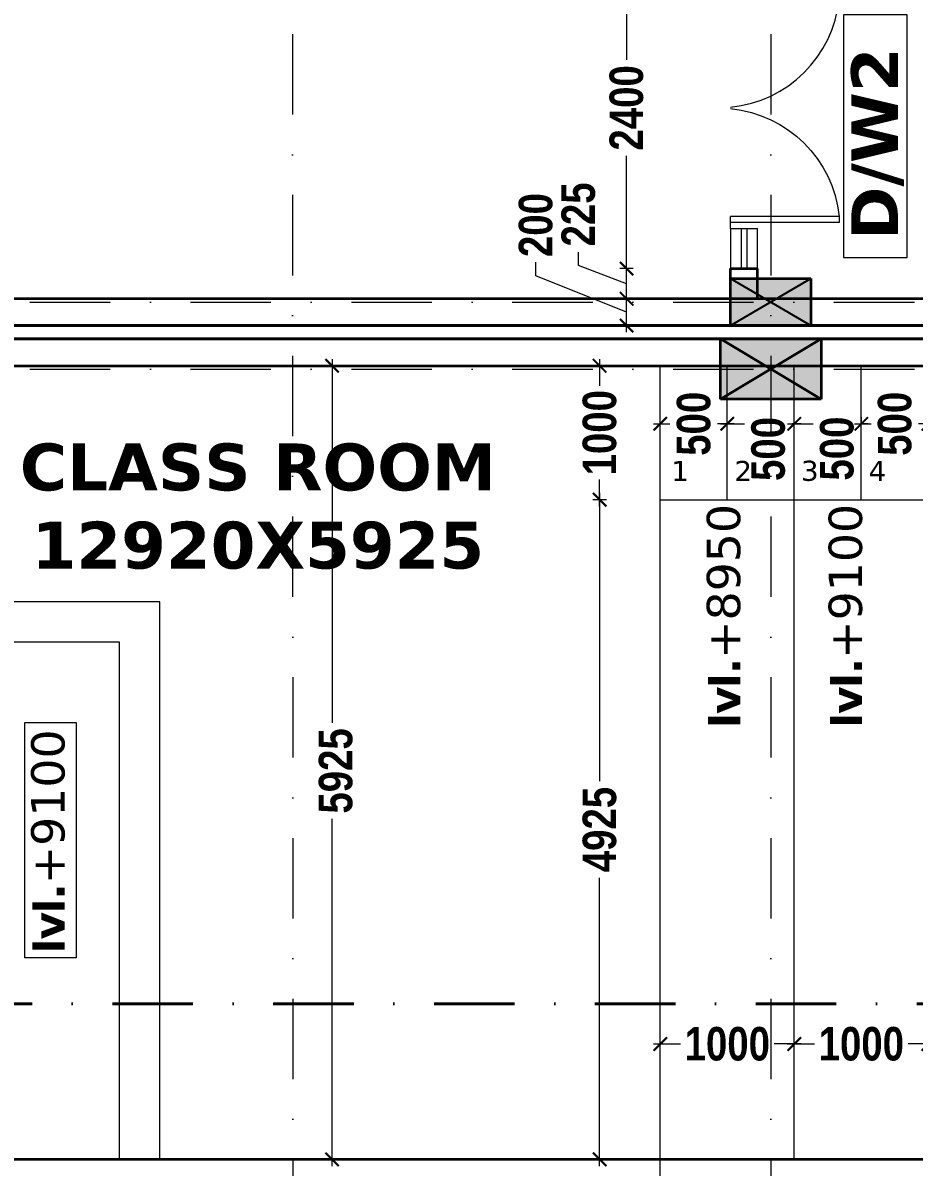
# Model space of a CAD drawing. Header units: millimetres. Extents: x -3092155 to 4513934, y -12317808 to 1850003.
# Drawn here: x -405915 to -399265, y -5533294 to -5524752 of the extents above; entities that cross this region are included whole.
import ezdxf

# ---------------------------------------------------------------- set-up
doc = ezdxf.new("R2010")
doc.units = ezdxf.units.MM
doc.header["$LTSCALE"] = 2
doc.header["$MEASUREMENT"] = 0
doc.header["$PDMODE"] = 34
doc.header["$PDSIZE"] = 500
doc.linetypes.add('DASHDOT', pattern=[1, 0.5, -0.25, 0, -0.25])
doc.linetypes.add('HIDDEN', pattern=[0.375, 0.25, -0.125])
for name, color, linetype, lineweight in [('coloumn', 10, 'Continuous', 35), ('D DIM', 250, 'Continuous', 9), ('DOOR', 27, 'Continuous', 5), ('DW2', 10, 'Continuous', 9), ('expen. jt.', 130, 'Continuous', 35), ('glass', 5, 'Continuous', 15), ('GRID', 251, 'DASHDOT', 5), ('PROJ', 251, 'HIDDEN', 5), ('SILL', 74, 'Continuous', 9), ('Step', 251, 'Continuous', 9), ('TEXT', 7, 'Continuous', 13), ('WAll', 250, 'Continuous', 35)]:
    doc.layers.add(name, color=color, linetype=linetype, lineweight=lineweight)
doc.styles.add('INNER DIM', font='ARIALNB.TTF', dxfattribs={"height": 250})
doc.styles.add('style2', font='verdana.ttf')
doc.dimstyles.new('external final', dxfattribs={"dimscale": 0, "dimtxt": 250, "dimasz": 100, "dimexe": 50, "dimexo": 50, "dimgap": 50, "dimtad": 0, "dimdec": 0, "dimzin": 0, "dimdsep": 46, "dimtxsty": 'INNER DIM', "dimblk": 'ARCHTICK', "dimcen": 100, "dimdle": 50, "dimclrd": 256, "dimclre": 256, "dimclrt": 256, "dimadec": 0, "dimazin": 0, "dimtfac": 1, "dimtdec": 0, "dimtix": 1, "dimtmove": 1, "dimatfit": 3, "dimfxl": 50, "dimfxlon": 1, "dimtolj": 1, "dimtzin": 0, "dimlwd": -1, "dimlwe": -1, "dimarcsym": 1})

# ---------------------------------------------------------------- blocks, each defined once
blk = doc.blocks.new('1000 DOOR R')
at = {"layer": 'DOOR', "color": 252, "ltscale": 200}
for p, q in [((-900, -900), (0, -900)), ((-900, -900), (-900, -950)), ((0, -1000), (0, -900)), ((-900, -950), (0, -950))]:
    blk.add_line(p, q, dxfattribs=at)
blk.add_arc((96.2, -1003), 1001.5, 95.46124, 174.09882, dxfattribs=at)
blk = doc.blocks.new('A$C44E84F5B')
at = {"layer": 'SILL', "ltscale": 0.1, "extrusion": (0, 0, -1), "xscale": -0.8999999999990947, "yscale": 0.8999999999990947, "zscale": -0.900000000403865, "rotation": 180}
blk.add_blockref('1000 DOOR R', (0, 900), dxfattribs=at)
at = {"layer": 'SILL', "ltscale": 0.1, "extrusion": (0, 0, -1), "xscale": 0.8999999999990947, "yscale": 0.8999999999990947, "zscale": -0.900000000403865}
blk.add_blockref('1000 DOOR R', (0, 900), dxfattribs=at)
blk = doc.blocks.new('_ArchTick')
at = {"color": 0, "linetype": 'ByBlock', "const_width": 0.15}
blk.add_lwpolyline([(-0.5, -0.5), (0.5, 0.5)], dxfattribs=at)
blk = doc.blocks.new('*D414')
at = {"layer": 'D DIM', "ltscale": 100, "transparency": 16777216}
for p, q in [((-403607.6, -5527261.2), (-403607.6, -5529978.4)), ((-403557.6, -5527311.2), (-403657.6, -5527311.2)), ((-403607.6, -5533286.2), (-403607.6, -5530694)), ((-403557.6, -5533236.2), (-403657.6, -5533236.2))]:
    blk.add_line(p, q, dxfattribs=at)
at = {"layer": 'Defpoints', "color": 0, "lineweight": 50, "ltscale": 100, "transparency": 16777216}
for p in [(-396859.4, -5527311.2), (-403607.6, -5533236.2), (-397158.1, -5533236.2)]:
    blk.add_point(p, dxfattribs=at)
at = {"layer": 'D DIM', "ltscale": 100, "transparency": 16777216, "xscale": 100, "yscale": 100, "zscale": 100}
for p, rotation in [((-403607.6, -5527311.2), 90), ((-403607.6, -5533236.2), 270)]:
    blk.add_blockref('_ArchTick', p, dxfattribs=dict(at, rotation=rotation))
at = {"layer": 'D DIM', "ltscale": 100, "transparency": 16777216, "insert": (-403579.9, -5530336.2), "char_height": 250, "attachment_point": 5, "rotation": 90, "style": 'INNER DIM'}
blk.add_mtext('\\A1;5925', dxfattribs=at)
blk = doc.blocks.new('*D507')
at = {"layer": 'D DIM', "ltscale": 100, "transparency": 16777216}
for p, q in [((-402087.8, -5526639.3), (-402087.8, -5526539.3)), ((-401410.8, -5526911.2), (-402087.8, -5526639.3)), ((-401410.8, -5527061.2), (-401410.8, -5526761.2)), ((-401360.8, -5526811.2), (-401460.8, -5526811.2)), ((-401360.8, -5527011.2), (-401460.8, -5527011.2))]:
    blk.add_line(p, q, dxfattribs=at)
at = {"layer": 'Defpoints', "color": 0, "lineweight": 50, "ltscale": 100, "transparency": 16777216}
for p in [(-401410.8, -5526811.2), (-400708.5, -5526811.2), (-400633.9, -5527011.2)]:
    blk.add_point(p, dxfattribs=at)
at = {"layer": 'D DIM', "ltscale": 100, "transparency": 16777216, "xscale": 100, "yscale": 100, "zscale": 100}
for p, rotation in [((-401410.8, -5526811.2), 90), ((-401410.8, -5527011.2), 270)]:
    blk.add_blockref('_ArchTick', p, dxfattribs=dict(at, rotation=rotation))
at = {"layer": 'D DIM', "ltscale": 100, "transparency": 16777216, "insert": (-402087.8, -5526260.9), "char_height": 250, "attachment_point": 5, "rotation": 90, "style": 'INNER DIM'}
blk.add_mtext('\\A1;200', dxfattribs=at)
blk = doc.blocks.new('*D508')
at = {"layer": 'D DIM', "ltscale": 100, "transparency": 16777216}
for p, q in [((-401769.6, -5526562.7), (-401769.6, -5526462.7)), ((-401410.8, -5526698.7), (-401769.6, -5526562.7)), ((-401360.8, -5526586.2), (-401460.8, -5526586.2)), ((-401410.8, -5526861.2), (-401410.8, -5526536.2)), ((-401360.8, -5526811.2), (-401460.8, -5526811.2))]:
    blk.add_line(p, q, dxfattribs=at)
at = {"layer": 'Defpoints', "color": 0, "lineweight": 50, "ltscale": 100, "transparency": 16777216}
for p in [(-401410.8, -5526586.2), (-400708.5, -5526586.2), (-400708.5, -5526811.2)]:
    blk.add_point(p, dxfattribs=at)
at = {"layer": 'D DIM', "ltscale": 100, "transparency": 16777216, "xscale": 100, "yscale": 100, "zscale": 100}
for p, rotation in [((-401410.8, -5526586.2), 90), ((-401410.8, -5526811.2), 270)]:
    blk.add_blockref('_ArchTick', p, dxfattribs=dict(at, rotation=rotation))
at = {"layer": 'D DIM', "ltscale": 100, "transparency": 16777216, "insert": (-401769.6, -5526181.8), "char_height": 250, "attachment_point": 5, "rotation": 90, "style": 'INNER DIM'}
blk.add_mtext('\\A1;225', dxfattribs=at)
blk = doc.blocks.new('*D509')
at = {"layer": 'D DIM', "ltscale": 100, "transparency": 16777216}
for p, q in [((-401360.8, -5524186.2), (-401460.8, -5524186.2)), ((-401410.8, -5524136.2), (-401410.8, -5525028.2)), ((-401410.8, -5526636.2), (-401410.8, -5525744.2)), ((-401360.8, -5526586.2), (-401460.8, -5526586.2))]:
    blk.add_line(p, q, dxfattribs=at)
at = {"layer": 'Defpoints', "color": 0, "lineweight": 50, "ltscale": 100, "transparency": 16777216}
for p in [(-401410.8, -5524186.2), (-400708.5, -5524186.2), (-400708.5, -5526586.2)]:
    blk.add_point(p, dxfattribs=at)
at = {"layer": 'D DIM', "ltscale": 100, "transparency": 16777216, "xscale": 100, "yscale": 100, "zscale": 100}
for p, rotation in [((-401410.8, -5524186.2), 90), ((-401410.8, -5526586.2), 270)]:
    blk.add_blockref('_ArchTick', p, dxfattribs=dict(at, rotation=rotation))
at = {"layer": 'D DIM', "ltscale": 100, "transparency": 16777216, "insert": (-401410.8, -5525386.2), "char_height": 250, "attachment_point": 5, "rotation": 90, "style": 'INNER DIM'}
blk.add_mtext('\\A1;2400', dxfattribs=at)
blk = doc.blocks.new('*D901')
at = {"layer": 'D DIM', "ltscale": 100, "transparency": 16777216}
for p, q in [((-399658.9, -5527744.5), (-399658.9, -5527694.5)), ((-399158.9, -5527744.5), (-399158.9, -5527694.5)), ((-399708.9, -5527744.5), (-399586.5, -5527744.5)), ((-399108.9, -5527744.5), (-399231.4, -5527744.5))]:
    blk.add_line(p, q, dxfattribs=at)
at = {"layer": 'Defpoints', "color": 0, "lineweight": 50, "ltscale": 100, "transparency": 16777216}
for p in [(-399658.9, -5527744.5), (-399658.9, -5527744.5), (-399158.9, -5527744.5)]:
    blk.add_point(p, dxfattribs=at)
at = {"layer": 'D DIM', "ltscale": 100, "transparency": 16777216, "xscale": 100, "yscale": 100, "zscale": 100, "rotation": 180}
blk.add_blockref('_ArchTick', (-399658.9, -5527744.5), dxfattribs=at)
at = {"layer": 'D DIM', "ltscale": 100, "transparency": 16777216, "xscale": 100, "yscale": 100, "zscale": 100}
blk.add_blockref('_ArchTick', (-399158.9, -5527744.5), dxfattribs=at)
at = {"layer": 'D DIM', "ltscale": 100, "transparency": 16777216, "insert": (-399408.9, -5527744.5), "char_height": 250, "attachment_point": 5, "rotation": 90, "style": 'INNER DIM'}
blk.add_mtext('\\A1;500', dxfattribs=at)
blk = doc.blocks.new('*D902')
at = {"layer": 'D DIM', "ltscale": 100, "transparency": 16777216}
for p, q in [((-400158.9, -5527744.5), (-400158.9, -5527694.5)), ((-399658.9, -5527744.5), (-399658.9, -5527694.5)), ((-400208.9, -5527744.5), (-400018.2, -5527744.5)), ((-399608.9, -5527744.5), (-399663.1, -5527744.5))]:
    blk.add_line(p, q, dxfattribs=at)
at = {"layer": 'Defpoints', "color": 0, "lineweight": 50, "ltscale": 100, "transparency": 16777216}
for p in [(-400158.9, -5527744.5), (-400158.9, -5527744.5), (-399658.9, -5527744.5)]:
    blk.add_point(p, dxfattribs=at)
at = {"layer": 'D DIM', "ltscale": 100, "transparency": 16777216, "xscale": 100, "yscale": 100, "zscale": 100, "rotation": 180}
blk.add_blockref('_ArchTick', (-400158.9, -5527744.5), dxfattribs=at)
at = {"layer": 'D DIM', "ltscale": 100, "transparency": 16777216, "xscale": 100, "yscale": 100, "zscale": 100}
blk.add_blockref('_ArchTick', (-399658.9, -5527744.5), dxfattribs=at)
at = {"layer": 'D DIM', "ltscale": 100, "transparency": 16777216, "insert": (-399840.7, -5527929.7), "char_height": 250, "attachment_point": 5, "rotation": 90, "style": 'INNER DIM'}
blk.add_mtext('\\A1;500', dxfattribs=at)
blk = doc.blocks.new('*D903')
at = {"layer": 'D DIM', "ltscale": 100, "transparency": 16777216}
for p, q in [((-400658.9, -5527744.5), (-400658.9, -5527694.5)), ((-400158.9, -5527744.5), (-400158.9, -5527694.5)), ((-400708.9, -5527744.5), (-400530.7, -5527744.5)), ((-400108.9, -5527744.5), (-400175.6, -5527744.5))]:
    blk.add_line(p, q, dxfattribs=at)
at = {"layer": 'Defpoints', "color": 0, "lineweight": 50, "ltscale": 100, "transparency": 16777216}
for p in [(-400658.9, -5527744.5), (-400658.9, -5527744.5), (-400158.9, -5527744.5)]:
    blk.add_point(p, dxfattribs=at)
at = {"layer": 'D DIM', "ltscale": 100, "transparency": 16777216, "xscale": 100, "yscale": 100, "zscale": 100, "rotation": 180}
blk.add_blockref('_ArchTick', (-400658.9, -5527744.5), dxfattribs=at)
at = {"layer": 'D DIM', "ltscale": 100, "transparency": 16777216, "xscale": 100, "yscale": 100, "zscale": 100}
blk.add_blockref('_ArchTick', (-400158.9, -5527744.5), dxfattribs=at)
at = {"layer": 'D DIM', "ltscale": 100, "transparency": 16777216, "insert": (-400353.2, -5527932.7), "char_height": 250, "attachment_point": 5, "rotation": 90, "style": 'INNER DIM'}
blk.add_mtext('\\A1;500', dxfattribs=at)
blk = doc.blocks.new('*D904')
at = {"layer": 'D DIM', "ltscale": 100, "transparency": 16777216}
for p, q in [((-401158.9, -5527744.5), (-401158.9, -5527694.5)), ((-400658.9, -5527744.5), (-400658.9, -5527694.5)), ((-401208.9, -5527744.5), (-401086.5, -5527744.5)), ((-400608.9, -5527744.5), (-400731.4, -5527744.5))]:
    blk.add_line(p, q, dxfattribs=at)
at = {"layer": 'Defpoints', "color": 0, "lineweight": 50, "ltscale": 100, "transparency": 16777216}
for p in [(-401158.9, -5527744.5), (-401158.9, -5527744.5), (-400658.9, -5527744.5)]:
    blk.add_point(p, dxfattribs=at)
at = {"layer": 'D DIM', "ltscale": 100, "transparency": 16777216, "xscale": 100, "yscale": 100, "zscale": 100, "rotation": 180}
blk.add_blockref('_ArchTick', (-401158.9, -5527744.5), dxfattribs=at)
at = {"layer": 'D DIM', "ltscale": 100, "transparency": 16777216, "xscale": 100, "yscale": 100, "zscale": 100}
blk.add_blockref('_ArchTick', (-400658.9, -5527744.5), dxfattribs=at)
at = {"layer": 'D DIM', "ltscale": 100, "transparency": 16777216, "insert": (-400908.9, -5527744.5), "char_height": 250, "attachment_point": 5, "rotation": 90, "style": 'INNER DIM'}
blk.add_mtext('\\A1;500', dxfattribs=at)
blk = doc.blocks.new('*D910')
at = {"layer": 'D DIM', "ltscale": 100, "transparency": 16777216}
for p, q in [((-400208.9, -5532374.6), (-400009.1, -5532374.6)), ((-400158.9, -5532374.6), (-400158.9, -5532324.6)), ((-399108.9, -5532374.6), (-399308.7, -5532374.6)), ((-399158.9, -5532374.6), (-399158.9, -5532324.6))]:
    blk.add_line(p, q, dxfattribs=at)
at = {"layer": 'Defpoints', "color": 0, "lineweight": 50, "ltscale": 100, "transparency": 16777216}
for p in [(-400158.9, -5532374.6), (-400158.9, -5532374.6), (-399158.9, -5532374.6)]:
    blk.add_point(p, dxfattribs=at)
at = {"layer": 'D DIM', "ltscale": 100, "transparency": 16777216, "xscale": 100, "yscale": 100, "zscale": 100, "rotation": 180}
blk.add_blockref('_ArchTick', (-400158.9, -5532374.6), dxfattribs=at)
at = {"layer": 'D DIM', "ltscale": 100, "transparency": 16777216, "xscale": 100, "yscale": 100, "zscale": 100}
blk.add_blockref('_ArchTick', (-399158.9, -5532374.6), dxfattribs=at)
at = {"layer": 'D DIM', "ltscale": 100, "transparency": 16777216, "insert": (-399658.9, -5532374.6), "char_height": 250, "attachment_point": 5, "style": 'INNER DIM'}
blk.add_mtext('\\A1;1000', dxfattribs=at)
blk = doc.blocks.new('*D911')
at = {"layer": 'D DIM', "ltscale": 100, "transparency": 16777216}
for p, q in [((-401208.9, -5532374.6), (-401009.1, -5532374.6)), ((-401158.9, -5532374.6), (-401158.9, -5532324.6)), ((-400108.9, -5532374.6), (-400308.7, -5532374.6)), ((-400158.9, -5532374.6), (-400158.9, -5532324.6))]:
    blk.add_line(p, q, dxfattribs=at)
at = {"layer": 'Defpoints', "color": 0, "lineweight": 50, "ltscale": 100, "transparency": 16777216}
for p in [(-401158.9, -5532374.6), (-401158.9, -5532374.6), (-400158.9, -5532374.6)]:
    blk.add_point(p, dxfattribs=at)
at = {"layer": 'D DIM', "ltscale": 100, "transparency": 16777216, "xscale": 100, "yscale": 100, "zscale": 100, "rotation": 180}
blk.add_blockref('_ArchTick', (-401158.9, -5532374.6), dxfattribs=at)
at = {"layer": 'D DIM', "ltscale": 100, "transparency": 16777216, "xscale": 100, "yscale": 100, "zscale": 100}
blk.add_blockref('_ArchTick', (-400158.9, -5532374.6), dxfattribs=at)
at = {"layer": 'D DIM', "ltscale": 100, "transparency": 16777216, "insert": (-400658.9, -5532374.6), "char_height": 250, "attachment_point": 5, "style": 'INNER DIM'}
blk.add_mtext('\\A1;1000', dxfattribs=at)
blk = doc.blocks.new('*D914')
at = {"layer": 'D DIM', "ltscale": 100, "transparency": 16777216}
for p, q in [((-401611.5, -5527261.2), (-401611.5, -5527461)), ((-401561.5, -5527311.2), (-401661.5, -5527311.2)), ((-401611.5, -5528361.2), (-401611.5, -5528161.4)), ((-401561.5, -5528311.2), (-401661.5, -5528311.2))]:
    blk.add_line(p, q, dxfattribs=at)
at = {"layer": 'Defpoints', "color": 0, "lineweight": 50, "ltscale": 100, "transparency": 16777216}
for p in [(-401158.9, -5527311.2), (-401611.5, -5528311.2), (-401158.9, -5528311.2)]:
    blk.add_point(p, dxfattribs=at)
at = {"layer": 'D DIM', "ltscale": 100, "transparency": 16777216, "xscale": 100, "yscale": 100, "zscale": 100}
for p, rotation in [((-401611.5, -5527311.2), 90), ((-401611.5, -5528311.2), 270)]:
    blk.add_blockref('_ArchTick', p, dxfattribs=dict(at, rotation=rotation))
at = {"layer": 'D DIM', "lineweight": 30, "ltscale": 100, "transparency": 16777216, "insert": (-401611.5, -5527811.2), "char_height": 250, "attachment_point": 5, "rotation": 90, "style": 'INNER DIM'}
blk.add_mtext('\\A1;1000', dxfattribs=at)
blk = doc.blocks.new('*D915')
at = {"layer": 'D DIM', "ltscale": 100, "transparency": 16777216}
for p, q in [((-401611.5, -5528261.2), (-401611.5, -5530412.1)), ((-401561.5, -5528311.2), (-401661.5, -5528311.2)), ((-401611.5, -5533286.2), (-401611.5, -5531135.3)), ((-401561.5, -5533236.2), (-401661.5, -5533236.2))]:
    blk.add_line(p, q, dxfattribs=at)
at = {"layer": 'Defpoints', "color": 0, "lineweight": 50, "ltscale": 100, "transparency": 16777216}
for p in [(-401158.9, -5528311.2), (-401611.5, -5533236.2), (-401158.9, -5533236.2)]:
    blk.add_point(p, dxfattribs=at)
at = {"layer": 'D DIM', "ltscale": 100, "transparency": 16777216, "xscale": 100, "yscale": 100, "zscale": 100}
for p, rotation in [((-401611.5, -5528311.2), 90), ((-401611.5, -5533236.2), 270)]:
    blk.add_blockref('_ArchTick', p, dxfattribs=dict(at, rotation=rotation))
at = {"layer": 'D DIM', "lineweight": 30, "ltscale": 100, "transparency": 16777216, "insert": (-401611.5, -5530773.7), "char_height": 250, "attachment_point": 5, "rotation": 90, "style": 'INNER DIM'}
blk.add_mtext('\\A1;4925', dxfattribs=at)
blk = doc.blocks.new('S.F')
at = {"layer": 'coloumn', "ltscale": 100}
for points in [[(85635.5, -5834856.2), (85635.5, -5835206.2), (85035.5, -5835206.2), (85035.5, -5834856.2)], [(85710.5, -5835756.2), (85710.5, -5835306.2), (84960.5, -5835306.2), (84960.5, -5835756.2)]]:
    blk.add_hatch(color=256, dxfattribs=at).paths.add_polyline_path(points)
at = {"layer": 'coloumn', "lineweight": 25, "ltscale": 100}
for p, q in [((85035.5, -5835206.2), (85635.5, -5834856.2)), ((85035.5, -5834856.2), (85635.5, -5835206.2))]:
    blk.add_line(p, q, dxfattribs=at)
at = {"layer": 'coloumn', "ltscale": 100}
for p, q in [((84960.5, -5835756.2), (84960.5, -5835306.2)), ((84960.5, -5835306.2), (85710.5, -5835306.2)), ((85710.5, -5835306.2), (85710.5, -5835756.2)), ((85710.5, -5835756.2), (84960.5, -5835756.2))]:
    blk.add_line(p, q, dxfattribs=at)
blk.add_lwpolyline([(85635.5, -5834856.2), (85635.5, -5835206.2), (85035.5, -5835206.2), (85035.5, -5834856.2)], close=True, dxfattribs=at)
blk.add_lwpolyline([(85710.5, -5835756.2), (84960.5, -5835306.2), (85710.5, -5835306.2), (84960.5, -5835756.2)], dxfattribs=at)
blk = doc.blocks.new('YJJYH')
at = {"layer": 'Step', "ltscale": 100}
for p, q in [((-27657.6, -5701325.5), (-27657.6, -5689275.5)), ((-27157.6, -5690276.3), (-27157.6, -5689275.5)), ((-26157.6, -5690276.3), (-26157.6, -5689275.5))]:
    blk.add_line(p, q, dxfattribs=at)
at = {"layer": 'Step', "ltscale": 15000}
for p, q in [((-26657.6, -5695200.5), (-26657.6, -5689275.5)), ((-27657.6, -5690275.5), (-20657.6, -5690275.5)), ((-31391.7, -5691037.6), (-33591.7, -5691037.6)), ((-31391.7, -5695200.5), (-31391.7, -5691037.6)), ((-31691.7, -5691337.6), (-33591.7, -5691337.6)), ((-31691.7, -5695200.5), (-31691.7, -5691337.6))]:
    blk.add_line(p, q, dxfattribs=at)

msp = doc.modelspace()

# ---------------------------------------------------------------- linework, layer by layer
at = {"layer": 'DW2', "ltscale": 100}
msp.add_lwpolyline([(-399791.8, -5524691.8), (-399791.8, -5526503.2), (-399316.2, -5526503.2), (-399316.2, -5524691.8)], close=True, dxfattribs=at)
at = {"layer": 'expen. jt.', "ltscale": 100}
for p, q in [((-438889.3, -5527011.2), (-393716.4, -5527011.2)), ((-393959.3, -5527111.2), (-438889.3, -5527111.2))]:
    msp.add_line(p, q, dxfattribs=at)
at = {"layer": 'glass', "ltscale": 100}
for p, q in [((-400554.4, -5526286.2), (-400554.4, -5526586.2)), ((-400514.4, -5526286.2), (-400514.4, -5526586.2))]:
    msp.add_line(p, q, dxfattribs=at)
at = {"layer": 'GRID', "color": 5, "ltscale": 600}
for p, q in [((-403903.9, -5499634.4), (-403897.9, -5584322.1)), ((-400333.9, -5499634.4), (-400333.9, -5584428.2))]:
    msp.add_line(p, q, dxfattribs=at)
at = {"layer": 'GRID', "color": 6, "ltscale": 600}
for p, q in [((-461068.2, -5526836.2), (-366440.7, -5526836.2)), ((-461068.2, -5527336.2), (-366440.7, -5527336.2))]:
    msp.add_line(p, q, dxfattribs=at)
at = {"layer": 'PROJ', "linetype": 'DASHDOT', "lineweight": 40, "ltscale": 600}
msp.add_line((-384244.8, -5532074.3), (-447943.8, -5532074.3), dxfattribs=at)
at = {"layer": 'SILL', "ltscale": 100}
for p, q in [((-400634.4, -5526286.2), (-400434.4, -5526286.2)), ((-400634.4, -5526286.2), (-400634.4, -5526586.2)), ((-400434.4, -5526586.2), (-400434.4, -5526286.2))]:
    msp.add_line(p, q, dxfattribs=at)
at = {"layer": 'TEXT', "ltscale": 0.1}
msp.add_lwpolyline([(-405899, -5531731), (-405899, -5529974), (-405517, -5529974), (-405517, -5531731)], close=True, dxfattribs=at)
at = {"layer": 'WAll', "ltscale": 100}
for p, q in [((-400634.4, -5526586.2), (-400434.4, -5526586.2)), ((-400634.4, -5526811.2), (-400634.4, -5526586.2)), ((-400434.4, -5526811.2), (-400434.4, -5526586.2)), ((-400634.4, -5526811.2), (-407279.3, -5526811.2)), ((-394634.3, -5526811.2), (-400634.3, -5526811.2)), ((-394634.3, -5527011.2), (-407279.3, -5527011.2)), ((-406529.3, -5527111.2), (-394709.3, -5527111.2)), ((-407079.3, -5527311.2), (-394709.3, -5527311.2)), ((-394159.3, -5533236.2), (-407079.3, -5533236.2))]:
    msp.add_line(p, q, dxfattribs=at)

# ---------------------------------------------------------------- block references
at = {"layer": 'coloumn'}
msp.add_blockref('S.F', (-485670.2, 308195), dxfattribs=at)
at = {"layer": 'D DIM'}
msp.add_blockref('YJJYH', (-373501.8, 161963.5), dxfattribs=at)
at = {"layer": 'DOOR', "ltscale": 100}
msp.add_blockref('A$C44E84F5B', (-400634.4, -5526286.2), dxfattribs=at)

# ---------------------------------------------------------------- texts
at = {"layer": 'DW2', "ltscale": 0.1, "insert": (-399537.2, -5525653.5), "char_height": 350, "width": 1820.545, "attachment_point": 5, "rotation": 90, "style": 'style2'}
msp.add_mtext('\\A1;\\pt3850;{\\fVerdana|b1|i0|c0|p34;D/W2}', dxfattribs=at)
at = {"layer": 'TEXT', "ltscale": 0.1, "attachment_point": 5, "style": 'style2'}
for s, insert, char_height in [('\\pt3850;{\\fVerdana|b1|i0|c0|p34;CLASS ROOM\\P12920X5925}', (-404161.3, -5528361.9), 350), ('1', (-401011.5, -5528097), 150), ('2', (-400540.1, -5528097), 150), ('3', (-400043.3, -5528097), 150), ('4', (-399539.4, -5528097), 150)]:
    msp.add_mtext(s, dxfattribs=dict(at, insert=insert, char_height=char_height))
at = {"layer": 'TEXT', "ltscale": 0.1, "char_height": 230, "attachment_point": 5, "rotation": 90, "style": 'style2'}
for s, insert in [('{\\fVerdana|b1|i0|c0|p34;\\T0.95;lvl.\\fVerdana|b0|i0|c0|p34;\\H1.0833x;\\T1;+8950}', (-400685.1, -5529178.5)), ('{\\fVerdana|b1|i0|c0|p34;\\T0.95;lvl.\\fVerdana|b0|i0|c0|p34;\\H1.0833x;\\T1;+9100}', (-399776, -5529178)), ('{\\fVerdana|b1|i0|c0|p34;\\T0.95;lvl.\\fVerdana|b0|i0|c0|p34;\\H1.0833x;\\T1;+9100}', (-405726.1, -5530861.6))]:
    msp.add_mtext(s, dxfattribs=dict(at, insert=insert))

# ---------------------------------------------------------------- dimensions: what is measured, and where the dimension line sits
at = {"layer": 'D DIM', "ltscale": 100}
for base, p1, p2, angle, picture, middle in [((-401410.8, -5524186.2), (-400708.5, -5526586.2), (-400708.5, -5524186.2), 90, '*D509', (-401410.8, -5525386.2)), ((-401158.9, -5532374.6), (-400158.9, -5532374.6), (-401158.9, -5532374.6), 180, '*D911', (-400658.9, -5532374.6)), ((-400158.9, -5532374.6), (-399158.9, -5532374.6), (-400158.9, -5532374.6), 180, '*D910', (-399658.9, -5532374.6))]:
    dim = msp.add_linear_dim(base=base, p1=p1, p2=p2, angle=angle, dimstyle='external final', override={"dimscale": 1}, dxfattribs=at)
    dim.commit()
    dim.dimension.update_dxf_attribs({"geometry": picture, "text_midpoint": middle})
for base, p1, p2, picture, middle in [((-401410.8, -5526586.2), (-400708.5, -5526811.2), (-400708.5, -5526586.2), '*D508', (-401769.6, -5526412.7)), ((-401410.8, -5526811.2), (-400633.9, -5527011.2), (-400708.5, -5526811.2), '*D507', (-402087.8, -5526489.3)), ((-403607.6, -5533236.2), (-396859.4, -5527311.2), (-397158.1, -5533236.2), '*D414', (-403579.9, -5530336.2))]:
    dim = msp.add_linear_dim(base=base, p1=p1, p2=p2, angle=90, dimstyle='external final', override={"dimscale": 1}, dxfattribs=at)
    dim.commit()
    dim.dimension.update_dxf_attribs({"geometry": picture, "text_midpoint": middle, "dimtype": 160})
at = {"layer": 'D DIM', "lineweight": 30, "ltscale": 100}
for base, p1, p2, picture, middle in [((-401611.5, -5528311.2), (-401158.9, -5527311.2), (-401158.9, -5528311.2), '*D914', (-401611.5, -5527811.2)), ((-401611.5, -5533236.2), (-401158.9, -5528311.2), (-401158.9, -5533236.2), '*D915', (-401611.5, -5530773.7))]:
    dim = msp.add_linear_dim(base=base, p1=p1, p2=p2, angle=90, dimstyle='external final', override={"dimscale": 1}, dxfattribs=at)
    dim.commit()
    dim.dimension.update_dxf_attribs({"geometry": picture, "text_midpoint": middle})
at = {"layer": 'D DIM', "ltscale": 100}
for base, p1, p2, picture, middle in [((-401158.9, -5527744.5), (-400658.9, -5527744.5), (-401158.9, -5527744.5), '*D904', (-400908.9, -5527744.5)), ((-399658.9, -5527744.5), (-399158.9, -5527744.5), (-399658.9, -5527744.5), '*D901', (-399408.9, -5527744.5))]:
    dim = msp.add_linear_dim(base=base, p1=p1, p2=p2, angle=180, dimstyle='external final', override={"dimscale": 1}, dxfattribs=at)
    dim.commit()
    dim.dimension.update_dxf_attribs({"geometry": picture, "text_midpoint": middle, "text_rotation": 90})
for base, p1, p2, picture, middle in [((-400658.9, -5527744.5), (-400158.9, -5527744.5), (-400658.9, -5527744.5), '*D903', (-400353.2, -5527932.7)), ((-400158.9, -5527744.5), (-399658.9, -5527744.5), (-400158.9, -5527744.5), '*D902', (-399840.7, -5527929.7))]:
    dim = msp.add_linear_dim(base=base, p1=p1, p2=p2, angle=180, dimstyle='external final', override={"dimscale": 1}, dxfattribs=at)
    dim.commit()
    dim.dimension.update_dxf_attribs({"geometry": picture, "text_midpoint": middle, "dimtype": 160, "text_rotation": 90})

doc.saveas('drawing.dxf')
